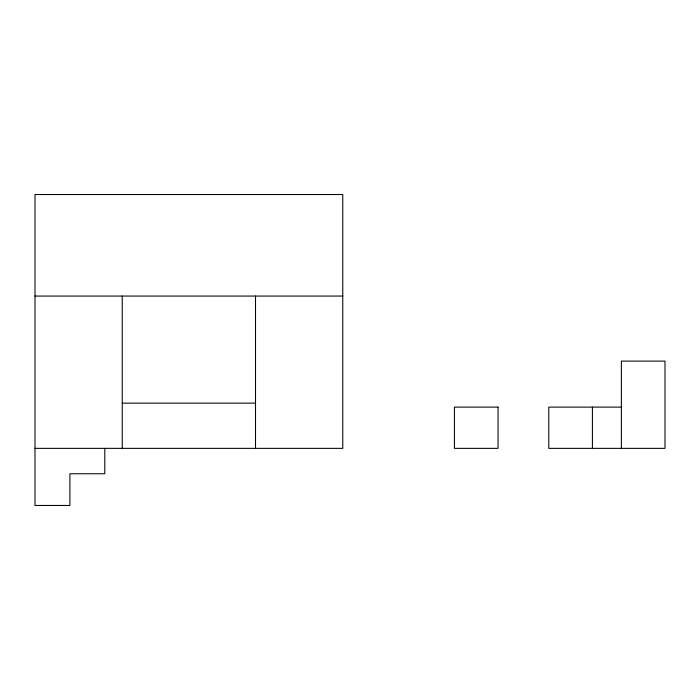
<?xml version="1.0" encoding="UTF-8"?>
<svg xmlns="http://www.w3.org/2000/svg" width="700" height="700" viewBox="0 0 700 700"><rect width="100%" height="100%" fill="white"/><g stroke="black" fill="none" stroke-linecap="round" stroke-linejoin="round"><path stroke-width="1.05" d="M35 296.065L342.764 296.065M122.308 403.148L255.456 403.148M621.705 407.111L548.782 407.111L548.782 448.359L665 448.359L665 361.104L621.372 361.104L621.372 448.359M35 448.359L342.764 448.359L342.764 194.53L35 194.53L35 505.47L69.904 505.47L69.904 473.742L104.799 473.742L104.799 448.359M592.41 407.111L592.41 448.359M255.509 296.065L255.509 448.359M122.255 296.065L122.255 448.359M498.05 407.111L454.423 407.111L454.423 448.359L498.05 448.359L498.05 407.111"/></g></svg>
